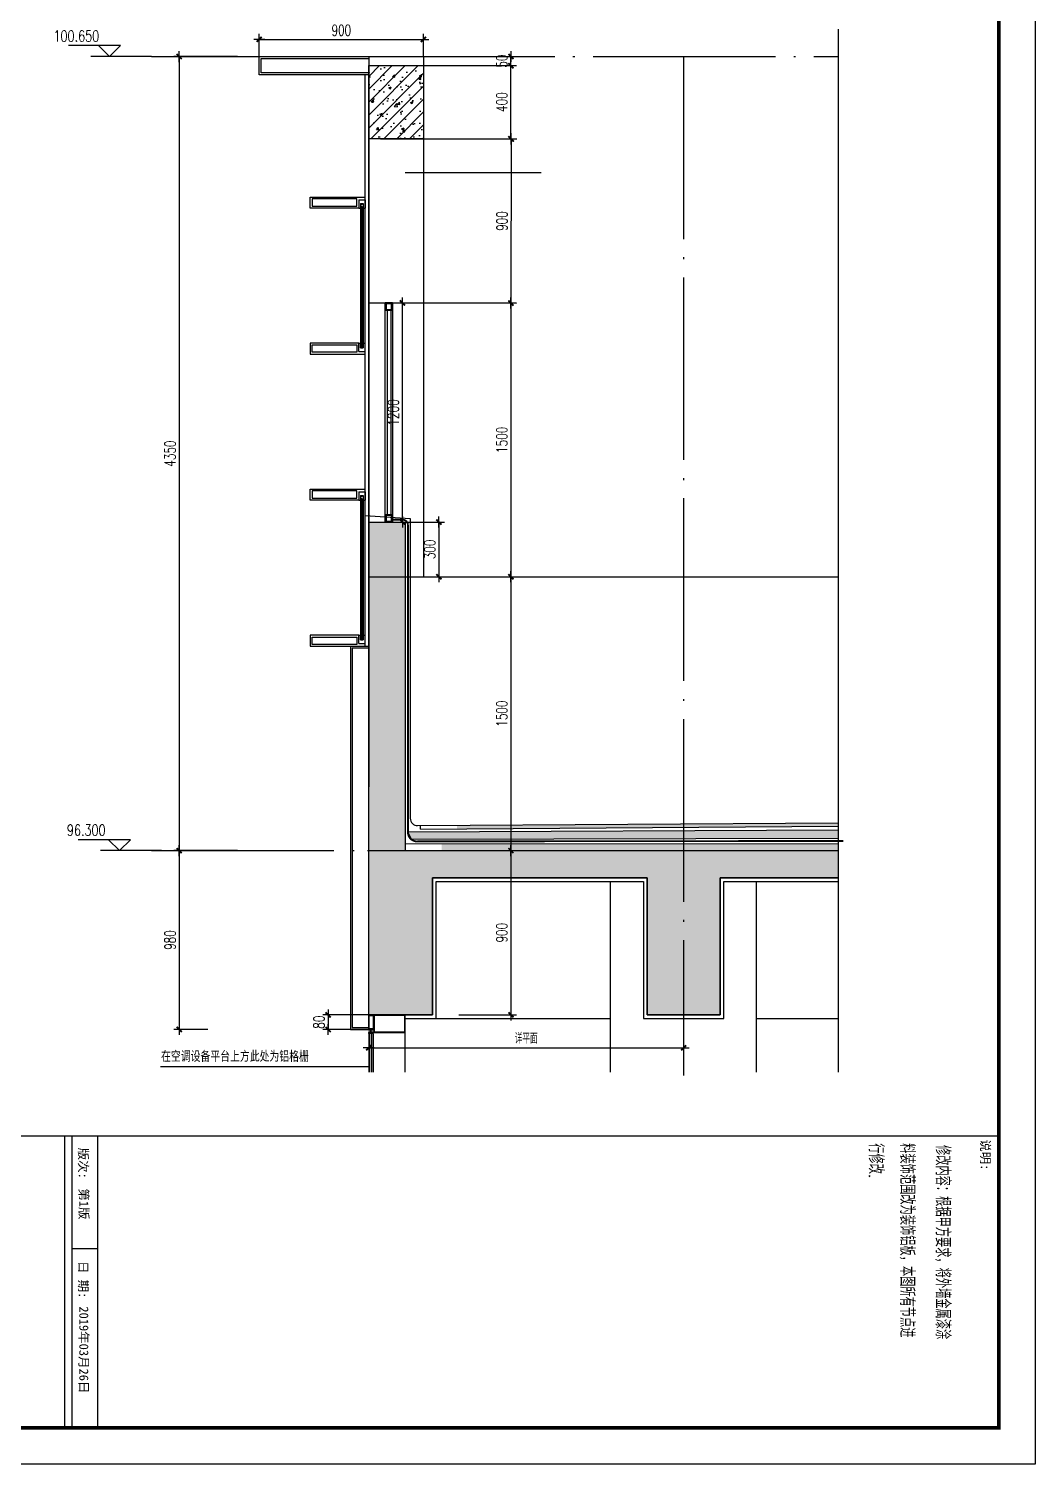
# Model space of a CAD drawing. Extents: x 1980812 to 2578970, y -669191 to 284498.
# Drawn here: x 2393695 to 2399211, y -408322 to -400458 of the extents above; entities that cross this region are included whole.
import ezdxf
from ezdxf.enums import TextEntityAlignment as Align

# ---------------------------------------------------------------- set-up
doc = ezdxf.new("R2010")
doc.units = 0
doc.header["$LTSCALE"] = 1000
doc.header["$MEASUREMENT"] = 0
doc.linetypes.add('DASH', pattern=[0.35, 0.25, -0.1])
doc.linetypes.add('DOTE', pattern=[2.42, 2, -0.2, 0.02, -0.2])
for name, color, linetype in [('A-SECT-MBND-FINE', 252, 'Continuous'), ('A-SECT-MCUT', 1, 'Continuous'), ('A-SECT-MCUT-FINE', 137, 'Continuous'), ('BH', 191, 'Continuous'), ('DIM_ELEV', 3, 'Continuous'), ('DIM_LEAD', 3, 'Continuous'), ('DIM_SYMB', 3, 'Continuous'), ('dote', 1, 'DOTE'), ('TEXT', 7, 'Continuous'), ('TK', 1, 'Continuous'), ('WALL', 4, 'Continuous'), ('WINDOW', 2, 'Continuous'), ('保温板', 20, 'Continuous'), ('可见看线', 63, 'Continuous'), ('柱墙填充', 181, 'Continuous'), ('栏杆', 143, 'Continuous'), ('看线', 66, 'Continuous'), ('详细标注', 231, 'Continuous'), ('铝板', 31, 'Continuous'), ('防水卷材', 6, 'DASH'), ('面层', 31, 'Continuous')]:
    doc.layers.add(name, color=color, linetype=linetype)
doc.styles.add('DIM_FONT', font='SIMPLEX', dxfattribs={"width": 0.7, "bigfont": 'GBCBIG'})
doc.styles.add('FSJ-SHX', font='txtw.shx', dxfattribs={"width": 0.75, "bigfont": 'hztxtw.shx'})
doc.styles.add('HZTXTW', font='txtw.shx', dxfattribs={"width": 0.6, "bigfont": 'hztxtw.shx'})
doc.styles.add('SONGTI', font='NSimSun.ttf', dxfattribs={"width": 1.1})
doc.dimstyles.new('DIMN20', dxfattribs={"dimscale": 0.2, "dimtxt": 300, "dimasz": 1, "dimexe": 150, "dimexo": 0, "dimgap": 100, "dimtad": 1, "dimdec": 0, "dimzin": 0, "dimdsep": 46, "dimtxsty": 'DIM_FONT', "dimblk1": '_DIMX', "dimblk2": '_DIMX', "dimsah": 1, "dimcen": 0.09, "dimclrd": 256, "dimclre": 256, "dimclrt": 7, "dimadec": 0, "dimazin": 0, "dimtfac": 1, "dimtdec": 0, "dimtix": 1, "dimtmove": 2, "dimatfit": 3, "dimldrblk": '_DIMX', "dimfxl": 150, "dimtolj": 1, "dimtzin": 0, "dimarcsym": 0})
pattern_1 = [(130, (5189869.59, -1104965.81), (-71.7260183, -6.2752135), [7.5, -82.5]), (185, (5189869.59, -1104965.81), (13.8751334, 75.2192134), [6, -66]), (79.5486, (5189863.61, -1104966.33), (-57.8509382, 68.9439542), [6.374019, -70.1142112]), (133.8158, (5189869.59, -1104945.81), (-106.7241049, -16.5519014), [11.25, -123.75]), (83.3644, (5189860.69, -1104947.19), (-93.4662706, 97.411787), [9.561029, -105.1713]), (188.8158, (5189869.59, -1104945.81), (-93.4661945, 97.41186), [9, -99]), (159, (5189859.59, -1104950.81), (-59.6907052, -40.2618891), [7.5, -82.5]), (214, (5189859.59, -1104950.81), (-24.3315332, 72.5150045), [6, -66]), (108.5486, (5189854.61, -1104954.16), (-84.0222629, 32.2530497), [6.374019, -70.1142112]), (142.5, (5189869.587, -1104965.808), (-1.21598553, 33.28938538), [0, -65.2, 0, -67, 0, -66.25]), (172.5, (5189869.587, -1104965.808), (-26.30695374, 39.4411712), [0, -38.2, 0, -63.7, 0, -25.25]), (212.5, (5189891.887, -1104965.808), (-53.38224362, -2.25548717), [0, -25, 0, -78, 0, -103.5]), (222.5, (5189901.887, -1104965.81), (-58.3186169, 10.0104982), [0, -32.5, 0, -51.8, 0, -73.5])]

# ---------------------------------------------------------------- blocks, each defined once
blk = doc.blocks.new('_DIMX')
blk.add_line((-150, 0), (150, 0))
at = {"const_width": 50}
blk.add_lwpolyline([(-70, -70), (70, 70)], dxfattribs=at)
blk = doc.blocks.new('*D2294')
at = {"layer": 'Defpoints', "color": 0, "transparency": 16777216}
for p in [(2395551.6, -404960, 0), (2396051.6, -405860, 0), (2396337.4, -405860, 0)]:
    blk.add_point(p, dxfattribs=at)
at = {"layer": '详细标注', "lineweight": -2, "transparency": 16777216}
for p, q in [((2395551.6, -404960, 0), (2396367.4, -404960, 0)), ((2396337.4, -404960.2, 0), (2396337.4, -405859.8, 0)), ((2396051.6, -405860, 0), (2396367.4, -405860, 0))]:
    blk.add_line(p, q, dxfattribs=at)
at = {"layer": '详细标注', "lineweight": -2, "transparency": 16777216, "xscale": 0.2, "yscale": 0.2, "zscale": 0.2}
for p, rotation in [((2396337.4, -404960, 0), 90), ((2396337.4, -405860, 0), 270)]:
    blk.add_blockref('_DIMX', p, dxfattribs=dict(at, rotation=rotation))
at = {"layer": '详细标注', "color": 7, "transparency": 16777216, "insert": (2396287.4, -405410, 0), "char_height": 60, "attachment_point": 5, "rotation": 90, "style": 'DIM_FONT'}
blk.add_mtext('\\A1;900', dxfattribs=at)
blk = doc.blocks.new('*D2295')
at = {"layer": 'Defpoints', "color": 0, "transparency": 16777216}
for p in [(2394676.6, -404960, 0), (2394519.4, -405940, 0), (2394676.6, -405940, 0)]:
    blk.add_point(p, dxfattribs=at)
at = {"layer": '详细标注', "lineweight": -2, "transparency": 16777216}
for p, q in [((2394676.6, -404960, 0), (2394489.4, -404960, 0)), ((2394519.4, -404960.2, 0), (2394519.4, -405939.8, 0)), ((2394676.6, -405940, 0), (2394489.4, -405940, 0))]:
    blk.add_line(p, q, dxfattribs=at)
at = {"layer": '详细标注', "lineweight": -2, "transparency": 16777216, "xscale": 0.2, "yscale": 0.2, "zscale": 0.2}
for p, rotation in [((2394519.4, -404960, 0), 90), ((2394519.4, -405940, 0), 270)]:
    blk.add_blockref('_DIMX', p, dxfattribs=dict(at, rotation=rotation))
at = {"layer": '详细标注', "color": 7, "transparency": 16777216, "insert": (2394469.4, -405450, 0), "char_height": 60, "attachment_point": 5, "rotation": 90, "style": 'DIM_FONT'}
blk.add_mtext('\\A1;980', dxfattribs=at)
blk = doc.blocks.new('*D2274')
at = {"layer": 'Defpoints', "color": 0, "transparency": 16777216}
for p in [(2395651.7, -403460, 0), (2395651.7, -404960, 0), (2396337.4, -404960, 0)]:
    blk.add_point(p, dxfattribs=at)
at = {"layer": '详细标注', "lineweight": -2, "transparency": 16777216}
for p, q in [((2395651.7, -403460, 0), (2396367.4, -403460, 0)), ((2396337.4, -403460.2, 0), (2396337.4, -404959.8, 0)), ((2395651.7, -404960, 0), (2396367.4, -404960, 0))]:
    blk.add_line(p, q, dxfattribs=at)
at = {"layer": '详细标注', "lineweight": -2, "transparency": 16777216, "xscale": 0.2, "yscale": 0.2, "zscale": 0.2}
for p, rotation in [((2396337.4, -403460, 0), 90), ((2396337.4, -404960, 0), 270)]:
    blk.add_blockref('_DIMX', p, dxfattribs=dict(at, rotation=rotation))
at = {"layer": '详细标注', "color": 7, "transparency": 16777216, "insert": (2396287.4, -404210, 0), "char_height": 60, "attachment_point": 5, "rotation": 90, "style": 'DIM_FONT'}
blk.add_mtext('\\A1;1500', dxfattribs=at)
blk = doc.blocks.new('*D2658')
at = {"layer": 'Defpoints', "color": 0, "transparency": 16777216}
for p in [(2395757.8, -403160, 0), (2395757.8, -403460, 0), (2395942.9, -403460, 0)]:
    blk.add_point(p, dxfattribs=at)
at = {"layer": '详细标注', "lineweight": -2, "transparency": 16777216}
for p, q in [((2395757.8, -403160, 0), (2395972.9, -403160, 0)), ((2395942.9, -403160.2, 0), (2395942.9, -403459.8, 0)), ((2395757.8, -403460, 0), (2395972.9, -403460, 0))]:
    blk.add_line(p, q, dxfattribs=at)
at = {"layer": '详细标注', "lineweight": -2, "transparency": 16777216, "xscale": 0.2, "yscale": 0.2, "zscale": 0.2}
for p, rotation in [((2395942.9, -403160, 0), 90), ((2395942.9, -403460, 0), 270)]:
    blk.add_blockref('_DIMX', p, dxfattribs=dict(at, rotation=rotation))
at = {"layer": '详细标注', "color": 7, "transparency": 16777216, "insert": (2395892.9, -403310, 0), "char_height": 60, "attachment_point": 5, "rotation": 90, "style": 'DIM_FONT'}
blk.add_mtext('\\A1;300', dxfattribs=at)
blk = doc.blocks.new('*D2275')
at = {"layer": 'Defpoints', "color": 0, "transparency": 16777216}
for p in [(2395557.8, -401960, 0), (2395742.9, -401960, 0), (2395557.8, -403160, 0)]:
    blk.add_point(p, dxfattribs=at)
at = {"layer": '详细标注', "lineweight": -2, "transparency": 16777216}
for p, q in [((2395557.8, -401960, 0), (2395772.9, -401960, 0)), ((2395742.9, -403159.8, 0), (2395742.9, -401960.2, 0)), ((2395557.8, -403160, 0), (2395772.9, -403160, 0))]:
    blk.add_line(p, q, dxfattribs=at)
at = {"layer": '详细标注', "lineweight": -2, "transparency": 16777216, "xscale": 0.2, "yscale": 0.2, "zscale": 0.2}
for p, rotation in [((2395742.9, -401960, 0), 90), ((2395742.9, -403160, 0), 270)]:
    blk.add_blockref('_DIMX', p, dxfattribs=dict(at, rotation=rotation))
at = {"layer": '详细标注', "color": 7, "transparency": 16777216, "insert": (2395692.9, -402560, 0), "char_height": 60, "attachment_point": 5, "rotation": 90, "style": 'DIM_FONT'}
blk.add_mtext('\\A1;1200', dxfattribs=at)
blk = doc.blocks.new('*D2276')
at = {"layer": 'Defpoints', "color": 0, "transparency": 16777216}
for p in [(2395690.3, -401960, 0), (2395690.3, -403460, 0), (2396337.4, -403460, 0)]:
    blk.add_point(p, dxfattribs=at)
at = {"layer": '详细标注', "lineweight": -2, "transparency": 16777216}
for p, q in [((2395690.3, -401960, 0), (2396367.4, -401960, 0)), ((2396337.4, -401960.2, 0), (2396337.4, -403459.8, 0)), ((2395690.3, -403460, 0), (2396367.4, -403460, 0))]:
    blk.add_line(p, q, dxfattribs=at)
at = {"layer": '详细标注', "lineweight": -2, "transparency": 16777216, "xscale": 0.2, "yscale": 0.2, "zscale": 0.2}
for p, rotation in [((2396337.4, -401960, 0), 90), ((2396337.4, -403460, 0), 270)]:
    blk.add_blockref('_DIMX', p, dxfattribs=dict(at, rotation=rotation))
at = {"layer": '详细标注', "color": 7, "transparency": 16777216, "insert": (2396287.4, -402710, 0), "char_height": 60, "attachment_point": 5, "rotation": 90, "style": 'DIM_FONT'}
blk.add_mtext('\\A1;1500', dxfattribs=at)
blk = doc.blocks.new('*D2277')
at = {"layer": 'Defpoints', "color": 0, "transparency": 16777216}
for p in [(2395623.3, -400660, 0), (2396337.4, -400660, 0), (2395623.3, -401060, 0)]:
    blk.add_point(p, dxfattribs=at)
at = {"layer": '详细标注', "lineweight": -2, "transparency": 16777216}
for p, q in [((2395623.3, -400660, 0), (2396367.4, -400660, 0)), ((2396337.4, -401059.8, 0), (2396337.4, -400660.2, 0)), ((2395623.3, -401060, 0), (2396367.4, -401060, 0))]:
    blk.add_line(p, q, dxfattribs=at)
at = {"layer": '详细标注', "lineweight": -2, "transparency": 16777216, "xscale": 0.2, "yscale": 0.2, "zscale": 0.2}
for p, rotation in [((2396337.4, -400660, 0), 90), ((2396337.4, -401060, 0), 270)]:
    blk.add_blockref('_DIMX', p, dxfattribs=dict(at, rotation=rotation))
at = {"layer": '详细标注', "color": 7, "transparency": 16777216, "insert": (2396287.4, -400860, 0), "char_height": 60, "attachment_point": 5, "rotation": 90, "style": 'DIM_FONT'}
blk.add_mtext('\\A1;400', dxfattribs=at)
blk = doc.blocks.new('*D2278')
at = {"layer": 'Defpoints', "color": 0, "transparency": 16777216}
for p in [(2395707.8, -401060, 0), (2395705.8, -401960, 0), (2396337.4, -401961.4, 0)]:
    blk.add_point(p, dxfattribs=at)
at = {"layer": '详细标注', "lineweight": -2, "transparency": 16777216}
for p, q in [((2395707.8, -401060, 0), (2396369.3, -401061.4, 0)), ((2396339.3, -401061.6, 0), (2396337.4, -401961.2, 0)), ((2395705.8, -401960, 0), (2396367.4, -401961.4, 0))]:
    blk.add_line(p, q, dxfattribs=at)
at = {"layer": '详细标注', "lineweight": -2, "transparency": 16777216, "xscale": 0.2, "yscale": 0.2, "zscale": 0.2}
for p, rotation in [((2396339.3, -401061.4, 0), 89.87847619115578), ((2396337.4, -401961.4, 0), 269.8784761911558)]:
    blk.add_blockref('_DIMX', p, dxfattribs=dict(at, rotation=rotation))
at = {"layer": '详细标注', "color": 7, "transparency": 16777216, "insert": (2396288.4, -401511.2, 0), "char_height": 60, "attachment_point": 5, "rotation": 89.87848, "style": 'DIM_FONT'}
blk.add_mtext('\\A1;900', dxfattribs=at)
blk = doc.blocks.new('*D2279')
at = {"layer": 'Defpoints', "color": 0, "transparency": 16777216}
for p in [(2395557.8, -405973.4, 0), (2397283.8, -405973.4, 0), (2397283.8, -406040.2, 0)]:
    blk.add_point(p, dxfattribs=at)
at = {"layer": '详细标注', "lineweight": -2, "transparency": 16777216}
for p, q in [((2395557.8, -405973.4, 0), (2395557.8, -406070.2, 0)), ((2397283.8, -405973.4, 0), (2397283.8, -406070.2, 0)), ((2395558, -406040.2, 0), (2397283.6, -406040.2, 0))]:
    blk.add_line(p, q, dxfattribs=at)
at = {"layer": '详细标注', "lineweight": -2, "transparency": 16777216, "xscale": 0.2, "yscale": 0.2, "zscale": 0.2, "rotation": 180}
blk.add_blockref('_DIMX', (2395557.8, -406040.2, 0), dxfattribs=at)
at = {"layer": '详细标注', "lineweight": -2, "transparency": 16777216, "xscale": 0.2, "yscale": 0.2, "zscale": 0.2}
blk.add_blockref('_DIMX', (2397283.8, -406040.2, 0), dxfattribs=at)
at = {"layer": '详细标注', "color": 7, "transparency": 16777216, "insert": (2396420.8, -405988.6, 0), "char_height": 60, "attachment_point": 5, "style": 'DIM_FONT'}
blk.add_mtext('\\A1;详平面', dxfattribs=at)
blk = doc.blocks.new('*D2280')
at = {"layer": 'Defpoints', "color": 0, "transparency": 16777216}
for p in [(2394838.4, -400610.2, 0), (2394519.4, -404960.2, 0), (2394838.4, -404960.2, 0)]:
    blk.add_point(p, dxfattribs=at)
at = {"layer": '详细标注', "lineweight": -2, "transparency": 16777216}
for p, q in [((2394838.4, -400610.2, 0), (2394489.4, -400610.2, 0)), ((2394519.4, -400610.4, 0), (2394519.4, -404960, 0)), ((2394838.4, -404960.2, 0), (2394489.4, -404960.2, 0))]:
    blk.add_line(p, q, dxfattribs=at)
at = {"layer": '详细标注', "lineweight": -2, "transparency": 16777216, "xscale": 0.2, "yscale": 0.2, "zscale": 0.2}
for p, rotation in [((2394519.4, -400610.2, 0), 90), ((2394519.4, -404960.2, 0), 270)]:
    blk.add_blockref('_DIMX', p, dxfattribs=dict(at, rotation=rotation))
at = {"layer": '详细标注', "color": 7, "transparency": 16777216, "insert": (2394469.4, -402785.2, 0), "char_height": 60, "attachment_point": 5, "rotation": 90, "style": 'DIM_FONT'}
blk.add_mtext('\\A1;4350', dxfattribs=at)
blk = doc.blocks.new('*D2659')
at = {"layer": 'Defpoints', "color": 0, "transparency": 16777216}
for p in [(2395857.8, -400516.1), (2394957.9, -400610.2, 0), (2395857.8, -400610.2, 0)]:
    blk.add_point(p, dxfattribs=at)
at = {"layer": '详细标注', "lineweight": -2, "transparency": 16777216}
for p, q in [((2394957.9, -400610.2), (2394957.9, -400486.1)), ((2394958.1, -400516.1), (2395857.6, -400516.1)), ((2395857.8, -400610.2), (2395857.8, -400486.1))]:
    blk.add_line(p, q, dxfattribs=at)
at = {"layer": '详细标注', "lineweight": -2, "transparency": 16777216, "xscale": 0.2, "yscale": 0.2, "zscale": 0.2, "rotation": 180}
blk.add_blockref('_DIMX', (2394957.9, -400516.1), dxfattribs=at)
at = {"layer": '详细标注', "lineweight": -2, "transparency": 16777216, "xscale": 0.2, "yscale": 0.2, "zscale": 0.2}
blk.add_blockref('_DIMX', (2395857.8, -400516.1), dxfattribs=at)
at = {"layer": '详细标注', "color": 7, "transparency": 16777216, "insert": (2395407.8, -400466.1), "char_height": 60, "attachment_point": 5, "style": 'DIM_FONT'}
blk.add_mtext('\\A1;900', dxfattribs=at)
blk = doc.blocks.new('*D2281')
at = {"layer": 'Defpoints', "color": 0, "transparency": 16777216}
for p in [(2395623.3, -400609.8, 0), (2396337.4, -400609.8, 0), (2395623.3, -400660, 0)]:
    blk.add_point(p, dxfattribs=at)
at = {"layer": '详细标注', "lineweight": -2, "transparency": 16777216}
for p, q in [((2395623.3, -400609.8, 0), (2396367.4, -400609.8, 0)), ((2396337.4, -400609.6, 0), (2396337.4, -400609.4, 0)), ((2396337.4, -400660, 0), (2396337.4, -400609.8, 0)), ((2395623.3, -400660, 0), (2396367.4, -400660, 0)), ((2396337.4, -400660.2, 0), (2396337.4, -400660.4, 0))]:
    blk.add_line(p, q, dxfattribs=at)
at = {"layer": '详细标注', "lineweight": -2, "transparency": 16777216, "xscale": 0.2, "yscale": 0.2, "zscale": 0.2}
for p, rotation in [((2396337.4, -400609.8, 0), 270), ((2396337.4, -400660, 0), 90)]:
    blk.add_blockref('_DIMX', p, dxfattribs=dict(at, rotation=rotation))
at = {"layer": '详细标注', "color": 7, "transparency": 16777216, "insert": (2396287.4, -400634.9, 0), "char_height": 60, "attachment_point": 5, "rotation": 90, "style": 'DIM_FONT'}
blk.add_mtext('\\A1;50', dxfattribs=at)
blk = doc.blocks.new('*D2617')
at = {"layer": 'Defpoints', "color": 0, "transparency": 16777216}
for p in [(2395557.8, -405860, 0), (2395335.6, -405940), (2395557.8, -405940, 0)]:
    blk.add_point(p, dxfattribs=at)
at = {"layer": '详细标注', "lineweight": -2, "transparency": 16777216}
for p, q in [((2395557.8, -405860), (2395305.6, -405860)), ((2395335.6, -405859.8), (2395335.6, -405859.6)), ((2395335.6, -405860), (2395335.6, -405940)), ((2395557.8, -405940), (2395305.6, -405940)), ((2395335.6, -405940.2), (2395335.6, -405940.4))]:
    blk.add_line(p, q, dxfattribs=at)
at = {"layer": '详细标注', "lineweight": -2, "transparency": 16777216, "xscale": 0.2, "yscale": 0.2, "zscale": 0.2}
for p, rotation in [((2395335.6, -405860), 270), ((2395335.6, -405940), 90)]:
    blk.add_blockref('_DIMX', p, dxfattribs=dict(at, rotation=rotation))
at = {"layer": '详细标注', "color": 7, "transparency": 16777216, "insert": (2395285.6, -405900), "char_height": 60, "attachment_point": 5, "rotation": 90, "style": 'DIM_FONT'}
blk.add_mtext('\\A1;80', dxfattribs=at)

msp = doc.modelspace()

# ---------------------------------------------------------------- hatches: boundary and pattern name
at = {"layer": 'BH'}
h = msp.add_hatch(dxfattribs=at)
h.set_pattern_fill('惶妮土', color=256, scale=10, style=0)
h.set_pattern_definition(pattern_1)
h.paths.add_polyline_path([(2398131.1, -404827.1), (2398131.1, -404808), (2396041.7, -404823.3), (2396041.7, -404842.4)])
h = msp.add_hatch(dxfattribs=at)
h.set_pattern_fill('惶妮土', color=256, scale=10, style=0)
h.set_pattern_definition(pattern_1)
h.paths.add_polyline_path([(2398131.1, -404960.1), (2398131.1, -404922.5), (2395957.8, -404925.5), (2395957.8, -404960.1)])
at = {"layer": '保温板'}
h = msp.add_hatch(dxfattribs=at)
h.set_pattern_fill('HONEY', color=256, scale=8, style=0)
h.set_pattern_definition([(7e-15, (2174732.513, -867821.223), (19.05, 10.99852), [12.7, -25.4]), (120, (2174732.513, -867821.223), (-19.04999772, 10.99852394), [12.7, -25.4]), (60, (2174732.513, -867821.223), (2.28e-06, 21.99704394), [-25.4, 12.7])])
h.paths.add_polyline_path([(2398131.1, -404894.7), (2398131.1, -404846.7), (2396722.8, -404854.2), (2396722.8, -404854.5), (2395772.8, -404856.5), (2395791.7, -404899.2)])
at = {"layer": '柱墙填充'}
h = msp.add_hatch(dxfattribs=at)
h.set_pattern_fill('钢筋混凝土', color=256, scale=20)
h.set_pattern_definition([(45, (2370929.26, -515927.72), (-35.35534, 35.35534), []), (50, (2370929.26, -515927.72), (143.45204, -12.55043), [15, -165]), (355, (2370929.26, -515927.72), (-27.75027, 150.43843), [12, -132]), (100.4514, (2370941.21, -515928.77), (115.70188, 137.88791), [12.74804, -140.22842]), (46.1842, (2370929.26, -515887.72), (213.4482, -33.1038), [22.5, -247.5]), (96.6356, (2370947.05, -515890.48), (186.93254, 194.82357), [19.12206, -210.3426]), (351.1842, (2370929.26, -515887.72), (186.9324, 194.8237), [18, -198]), (21, (2370949.26, -515897.72), (119.38141, -80.52378), [15, -165]), (326, (2370949.26, -515897.72), (48.66307, 145.03), [12, -132]), (71.4514, (2370959.21, -515904.43), (168.04453, 64.5061), [12.74804, -140.22842]), (37.5, (2370929.26, -515927.72), (2.43197, 66.57877), [0, -130.4, 0, -134, 0, -132.5]), (7.5, (2370929.26, -515927.72), (52.613907, 78.882342), [0, -76.4, 0, -127.4, 0, -50.5]), (327.5, (2370884.66, -515927.72), (106.764487, -4.510974), [0, -50, 0, -156, 0, -207]), (317.5, (2370864.66, -515927.72), (116.637234, 20.021), [0, -65, 0, -103.6, 0, -147])])
h.paths.add_polyline_path([(2395557.8, -400660), (2395857.8, -400660), (2395857.8, -401060), (2395557.8, -401060)])
h = msp.add_hatch(dxfattribs=at)
h.set_pattern_fill('钢筋混凝土', color=256, scale=20)
h.set_pattern_definition([(45, (2376863.766, -525367.94), (-35.35534, 35.35534), []), (50, (2376863.77, -525367.94), (143.45204, -12.55043), [15, -165]), (355, (2376863.77, -525367.94), (-27.75027, 150.43843), [12, -132]), (100.4514, (2376875.72, -525368.98), (115.70188, 137.88791), [12.74804, -140.22842]), (46.1842, (2376863.77, -525327.94), (213.4482, -33.1038), [22.5, -247.5]), (96.6356, (2376881.55, -525330.7), (186.93254, 194.82357), [19.12206, -210.3426]), (351.1842, (2376863.77, -525327.94), (186.9324, 194.82372), [18, -198]), (21, (2376883.77, -525337.94), (119.38141, -80.52378), [15, -165]), (326, (2376883.77, -525337.94), (48.66307, 145.03001), [12, -132]), (71.4514, (2376893.71, -525344.65), (168.04453, 64.5061), [12.74804, -140.22842]), (37.5, (2376863.766, -525367.94), (2.431971, 66.57877), [0, -130.4, 0, -134, 0, -132.5]), (7.5, (2376863.766, -525367.94), (52.613907, 78.882342), [0, -76.4, 0, -127.4, 0, -50.5]), (327.5, (2376819.166, -525367.94), (106.764487, -4.510974), [0, -50, 0, -156, 0, -207]), (317.5, (2376799.17, -525367.94), (116.637234, 20.020996), [0, -65, 0, -103.6, 0, -147])])
h.paths.add_polyline_path([(2395557.7, -403160), (2395557.8, -404610.1), (2395557.8, -404610), (2395557.8, -405860), (2395907.8, -405860), (2395907.8, -405110), (2397083.8, -405110), (2397083.8, -405860), (2397483.8, -405860), (2397483.8, -405110), (2398131.1, -405110), (2398131.1, -404960), (2395757.8, -404960), (2395757.8, -403160)])

# ---------------------------------------------------------------- linework, layer by layer
at = {"layer": 'A-SECT-MBND-FINE'}
for p, q in [((2397607.8, -405110, 0), (2398007.8, -405110, 0)), ((2397083.8, -405860, 0), (2397483.8, -405860, 0))]:
    msp.add_line(p, q, dxfattribs=at)
at = {"layer": 'A-SECT-MCUT', "elevation": 0}
for points in [[(2395557.8, -405860), (2395584.8, -405860), (2395584.8, -405940), (2395557.8, -405940)], [(2395560.8, -405863), (2395581.8, -405863), (2395581.8, -405937), (2395560.8, -405937)], [(2395757.8, -405948.8), (2395757.8, -405860), (2395622.1, -405860), (2395585.8, -405860), (2395585.8, -405941), (2395569.1, -405941), (2395569.1, -405941.9), (2395572.5, -405942.7), (2395573.1, -405942.2), (2395585.8, -405942.2), (2395585.8, -405948.8), (2395585.8, -405955.3), (2395573.1, -405955.3), (2395572.5, -405954.8), (2395569.1, -405955.6), (2395569.1, -405956.5), (2395585.8, -405956.5), (2395585.8, -405956.5), (2395622.1, -405956.5), (2395757.8, -405956.5)], [(2395588.8, -405862.5), (2395754.8, -405862.5), (2395754.8, -405948.8), (2395754.8, -405954), (2395588.8, -405954)], [(2395568.4, -405943.4), (2395572.3, -405943.8), (2395573.2, -405942.6), (2395572.6, -405942.2), (2395572, -405942.7), (2395568.4, -405941.9), (2395568.4, -405941), (2395557.2, -405941), (2395557.2, -405942.5), (2395567.2, -405942.5), (2395567.2, -405955), (2395557.2, -405955), (2395557.2, -405956.5), (2395568.4, -405956.5), (2395568.4, -405955.6), (2395572, -405954.8), (2395572.6, -405955.3), (2395573.2, -405954.9), (2395572.3, -405953.8), (2395568.4, -405954.1)]]:
    msp.add_lwpolyline(points, close=True, dxfattribs=at)
at = {"layer": 'A-SECT-MCUT-FINE'}
for p, q in [((2395757.8, -406173.5, 0), (2395757.8, -405956.5, 0)), ((2395757.8, -406128.1, 0), (2395757.8, -405956.5, 0)), ((2395576.8, -405962.5, 0), (2395562.8, -405962.5, 0))]:
    msp.add_line(p, q, dxfattribs=at)
msp.add_circle((2395575.6, -405959.5, 0), 2.98, dxfattribs=at)
msp.add_arc((2395559, -405959.9, 0), 5.39, 332.08171, 39.43177, dxfattribs=at)
at = {"layer": 'DIM_ELEV'}
for p, q in [((2394197.3, -400550.2, 0), (2393912.2, -400550.2, 0)), ((2394367.3, -400610, 0), (2394034.5, -400610, 0)), ((2394137.3, -400610.2, 0), (2394077.3, -400550.2, 0)), ((2394137.3, -400610.2, 0), (2394197.3, -400550.2, 0)), ((2394251.7, -404900.2, 0), (2393966.5, -404900.2, 0)), ((2394191.7, -404960.2, 0), (2394131.7, -404900.2, 0)), ((2394191.7, -404960.2, 0), (2394251.7, -404900.2, 0)), ((2394421.6, -404960, 0), (2394088.8, -404960, 0))]:
    msp.add_line(p, q, dxfattribs=at)
at = {"layer": 'DIM_LEAD'}
msp.add_line((2396503.4, -401247.8, 0), (2395757.8, -401247.8, 0), dxfattribs=at)
at = {"layer": 'DIM_SYMB'}
for p, q in [((2398131.1, -400460, 0), (2398131.1, -406173.5, 0)), ((2394416.2, -406143.6, 0), (2395557.8, -406143.6, 0))]:
    msp.add_line(p, q, dxfattribs=at)
at = {"layer": 'dote', "linetype": 'DOTE', "ltscale": 0.5}
for p, q in [((2394367.3, -400610, 0), (2398131.1, -400610, 0)), ((2397283.8, -400610, 0), (2397283.8, -406191.7, 0)), ((2394367.3, -404960, 0), (2398131.1, -404960, 0))]:
    msp.add_line(p, q, dxfattribs=at)
at = {"layer": 'TK'}
for p, q in [((2387530.9, -406522), (2399010.9, -406522)), ((2387530.9, -406522), (2399010.9, -406522)), ((2393890.9, -406522), (2393890.9, -408122)), ((2393930.9, -406522), (2393930.9, -408122)), ((2394070.9, -406522), (2394070.9, -408122)), ((2393930.9, -407139.5), (2394070.9, -407139.5)), ((2387530.9, -408122), (2399010.9, -408122))]:
    msp.add_line(p, q, dxfattribs=at)
msp.add_lwpolyline([(2399210.9, -391502), (2399210.9, -408322), (2387330.9, -408322), (2387330.9, -391502)], close=True, dxfattribs=at)
at = {"layer": 'TK', "const_width": 20}
msp.add_lwpolyline([(2387530.9, -408122), (2399010.9, -408122), (2399010.9, -392002), (2387530.9, -392002)], close=True, dxfattribs=at)
at = {"layer": 'WALL'}
for p, q in [((2395557.8, -403160, 0), (2395557.8, -404610, 0)), ((2395557.8, -403160, 0), (2395757.8, -403160, 0)), ((2395557.8, -404610, 0), (2395557.8, -403160, 0)), ((2395557.8, -403160, 0), (2395757.8, -403160, 0)), ((2395757.8, -403160, 0), (2395757.8, -404960, 0)), ((2395757.8, -403160, 0), (2395757.8, -404960, 0)), ((2395557.9, -404480.1, 0), (2395557.9, -404480.1, 0)), ((2395557.8, -405860, 0), (2395557.8, -404610, 0)), ((2395757.8, -404960, 0), (2398131.1, -404960, 0)), ((2398131.1, -404960, 0), (2398131.1, -405110, 0)), ((2395907.8, -405860, 0), (2395907.8, -405110, 0)), ((2395907.8, -405860, 0), (2395907.8, -405110, 0)), ((2395907.8, -405110, 0), (2397083.8, -405110, 0)), ((2397083.8, -405110, 0), (2395907.8, -405110, 0)), ((2395907.8, -405110, 0), (2395907.8, -405860, 0)), ((2397083.8, -405110, 0), (2397083.8, -405860, 0)), ((2397083.8, -405860, 0), (2397083.8, -405110, 0)), ((2397483.8, -405860, 0), (2397483.8, -405110, 0)), ((2397483.8, -405110, 0), (2397607.8, -405110, 0)), ((2398131.1, -405110, 0), (2397483.8, -405110, 0)), ((2397483.8, -405110, 0), (2397483.8, -405860, 0)), ((2398007.8, -405110, 0), (2398131.1, -405110, 0)), ((2395557.8, -405860, 0), (2395907.8, -405860, 0)), ((2395557.8, -405860, 0), (2395907.8, -405860, 0)), ((2395907.8, -405860, 0), (2395557.8, -405860, 0)), ((2397083.8, -405860, 0), (2397483.8, -405860, 0)), ((2397483.8, -405860, 0), (2397083.8, -405860, 0))]:
    msp.add_line(p, q, dxfattribs=at)
at = {"layer": 'WALL', "elevation": 0}
msp.add_lwpolyline([(2395557.8, -400660), (2395857.8, -400660), (2395857.8, -401060), (2395557.8, -401060)], close=True, dxfattribs=at)
for points in [[(2397083.8, -405110), (2397083.8, -405860), (2397483.8, -405860), (2397483.8, -405110)], [(2397607.8, -405110), (2397607.8, -405110), (2398007.8, -405110), (2398007.8, -405110)]]:
    msp.add_lwpolyline(points, dxfattribs=at)
at = {"layer": 'WINDOW'}
for p, q in [((2395502.9, -401395.1, 0), (2395502.9, -401440.1, 0)), ((2395502.9, -401395.1, 0), (2395537.9, -401395.1, 0)), ((2395537.9, -401395.1, 0), (2395537.9, -401440.1, 0)), ((2395502.9, -401440.1, 0), (2395512.9, -401440.1, 0)), ((2395512.9, -401415.1, 0), (2395527.9, -401415.1, 0)), ((2395512.9, -401415.1, 0), (2395512.9, -401440.1, 0)), ((2395512.9, -401435.1, 0), (2395512.9, -402205, 0)), ((2395517.9, -401435.1, 0), (2395517.9, -402205, 0)), ((2395522.9, -401435.1, 0), (2395522.9, -402205, 0)), ((2395527.9, -401415.1, 0), (2395527.9, -401440.1, 0)), ((2395527.9, -401435.1, 0), (2395527.9, -402205, 0)), ((2395527.9, -401440.1, 0), (2395537.9, -401440.1, 0)), ((2395502.9, -402225.1, 0), (2395502.9, -402180.1, 0)), ((2395502.9, -402180.1, 0), (2395512.9, -402180.1, 0)), ((2395512.9, -402205.1, 0), (2395512.9, -402180.1, 0)), ((2395527.9, -402180.1, 0), (2395537.9, -402180.1, 0)), ((2395527.9, -402205.1, 0), (2395527.9, -402180.1, 0)), ((2395537.9, -402225.1, 0), (2395537.9, -402180.1, 0)), ((2395502.9, -402225.1, 0), (2395537.9, -402225.1, 0)), ((2395512.9, -402205.1, 0), (2395527.9, -402205.1, 0)), ((2395502.9, -402995.1, 0), (2395502.9, -403040.1, 0)), ((2395502.9, -402995.1, 0), (2395537.9, -402995.1, 0)), ((2395502.9, -403040.1, 0), (2395512.9, -403040.1, 0)), ((2395512.9, -403015.1, 0), (2395527.9, -403015.1, 0)), ((2395512.9, -403015.1, 0), (2395512.9, -403040.1, 0)), ((2395512.9, -403035.1, 0), (2395512.9, -403805, 0)), ((2395517.9, -403035.1, 0), (2395517.9, -403805, 0)), ((2395522.9, -403035.1, 0), (2395522.9, -403805, 0)), ((2395527.9, -403015.1, 0), (2395527.9, -403040.1, 0)), ((2395527.9, -403035.1, 0), (2395527.9, -403805, 0)), ((2395527.9, -403040.1, 0), (2395537.9, -403040.1, 0)), ((2395537.9, -402995.1, 0), (2395537.9, -403040.1, 0)), ((2395502.9, -403825.1, 0), (2395502.9, -403780.1, 0)), ((2395502.9, -403780.1, 0), (2395512.9, -403780.1, 0)), ((2395502.9, -403825.1, 0), (2395537.9, -403825.1, 0)), ((2395512.9, -403805.1, 0), (2395512.9, -403780.1, 0)), ((2395512.9, -403805.1, 0), (2395527.9, -403805.1, 0)), ((2395527.9, -403780.1, 0), (2395537.9, -403780.1, 0)), ((2395527.9, -403805.1, 0), (2395527.9, -403780.1, 0)), ((2395537.9, -403825.1, 0), (2395537.9, -403780.1, 0)), ((2395557.8, -405963.5, 0), (2395558.8, -405962.5, 0)), ((2395557.8, -405963.5, 0), (2395557.8, -406173.5, 0)), ((2395558.8, -405962.5, 0), (2395562.8, -405962.5, 0)), ((2395562.8, -405962.5, 0), (2395563.8, -405963.5, 0)), ((2395563.8, -406173.5, 0), (2395563.8, -405962.5, 0)), ((2395576.8, -405962.5, 0), (2395575.8, -405963.5, 0)), ((2395575.8, -406173.5, 0), (2395575.8, -405963.5, 0)), ((2395580.8, -405962.5, 0), (2395576.8, -405962.5, 0)), ((2395581.8, -405963.5, 0), (2395580.8, -405962.5, 0)), ((2395581.8, -405963.5, 0), (2395581.8, -406173.5, 0))]:
    msp.add_line(p, q, dxfattribs=at)
for centre, radius in [((2395518.8, -401418.6, 0), 2.97), ((2395518.5, -401432.5, 0), 2.11), ((2395518.5, -402187.7, 0), 2.11), ((2395518.8, -402201.6, 0), 2.97), ((2395518.8, -403018.6, 0), 2.97), ((2395518.5, -403032.5, 0), 2.11), ((2395518.8, -403801.6, 0), 2.97), ((2395518.5, -403787.7, 0), 2.11)]:
    msp.add_circle(centre, radius, dxfattribs=at)
at = {"layer": '保温板'}
msp.add_line((2395557.8, -403460, 0), (2398131.1, -403460, 0), dxfattribs=at)
at = {"layer": '保温板', "elevation": 0}
msp.add_lwpolyline([(2398131.1, -404894.7), (2395791.7, -404899.2), (2395791.7, -404899.2), (2395772.8, -404856.5), (2398131.1, -404846.7)], dxfattribs=at)
at = {"layer": '可见看线'}
for p, q in [((2396883.8, -406173.5, 0), (2396883.8, -405130, 0)), ((2397683.8, -406173.5, 0), (2397683.8, -405130, 0)), ((2395927.8, -405880, 0), (2396883.8, -405880, 0)), ((2397683.8, -405880, 0), (2398131.1, -405880, 0))]:
    msp.add_line(p, q, dxfattribs=at)
at = {"layer": '栏杆', "color": 2}
for p, q in [((2395658.4, -402000, 0), (2395658.4, -403120, 0)), ((2395678.4, -402000, 0), (2395678.4, -403120, 0))]:
    msp.add_line(p, q, dxfattribs=at)
at = {"layer": '栏杆', "elevation": 0}
msp.add_lwpolyline([(2395648.4, -403160), (2395648.4, -401960), (2395688.4, -401960), (2395688.4, -403160)], dxfattribs=at)
at = {"layer": '栏杆', "color": 2, "elevation": 0}
for points in [[(2395648.4, -402000), (2395688.4, -402000), (2395688.4, -401960), (2395648.4, -401960)], [(2395653.4, -401995), (2395683.4, -401995), (2395683.4, -401965), (2395653.4, -401965)], [(2395648.4, -403160), (2395688.4, -403160), (2395688.4, -403120), (2395648.4, -403120)], [(2395653.4, -403155), (2395683.4, -403155), (2395683.4, -403125), (2395653.4, -403125)]]:
    msp.add_lwpolyline(points, close=True, dxfattribs=at)
at = {"layer": '看线'}
for p, q in [((2395557.8, -400610.2, 0), (2395557.8, -403160, 0)), ((2395857.8, -400610.2, 0), (2395857.8, -403460, 0)), ((2395537.9, -403840.1, 0), (2395537.9, -400710.2, 0)), ((2395557.8, -403720.7, 0), (2395557.8, -400810, 0)), ((2395557.8, -403160, 0), (2395557.8, -401010, 0))]:
    msp.add_line(p, q, dxfattribs=at)
at = {"layer": '看线', "elevation": 0}
for points in [[(2395557.3, -400710.2), (2394957.9, -400710.2), (2394957.9, -400610.2), (2395757.8, -400610.2)], [(2395557.3, -400700.2), (2394967.9, -400700.2), (2394967.9, -400620.2), (2395557.7, -400620.2)], [(2395502.9, -401395.1), (2395502.9, -401440.1), (2395237.9, -401440.1), (2395237.9, -401380.1), (2395537.9, -401380.1)], [(2395502.9, -402225.1), (2395502.9, -402180.1), (2395237.9, -402180.1), (2395237.9, -402240.1), (2395537.9, -402240.1)], [(2395502.9, -402995.1), (2395502.9, -403040.1), (2395237.9, -403040.1), (2395237.9, -402980.1), (2395537.9, -402980.1)], [(2395502.9, -403825.1), (2395502.9, -403780.1), (2395237.9, -403780.1), (2395237.9, -403840.1), (2395557.8, -403840.1)]]:
    msp.add_lwpolyline(points, dxfattribs=at)
for points in [[(2395492.9, -401390.1), (2395247.9, -401390.1), (2395247.9, -401430.1), (2395492.9, -401430.1)], [(2395492.9, -402230.1), (2395247.9, -402230.1), (2395247.9, -402190.1), (2395492.9, -402190.1)], [(2395492.9, -402990.1), (2395247.9, -402990.1), (2395247.9, -403030.1), (2395492.9, -403030.1)], [(2395492.9, -403830.1), (2395247.9, -403830.1), (2395247.9, -403790.1), (2395492.9, -403790.1)]]:
    msp.add_lwpolyline(points, close=True, dxfattribs=at)
at = {"layer": '铝板'}
for p, q in [((2395457.8, -403840.1, 0), (2395557.8, -403840.1, 0)), ((2395467.8, -403850.1, 0), (2395557.8, -403850.1, 0))]:
    msp.add_line(p, q, dxfattribs=at)
at = {"layer": '铝板', "elevation": 0}
for points in [[(2395457.8, -403840.1), (2395457.8, -404760), (2395457.8, -404760), (2395457.8, -405940), (2395585.8, -405940)], [(2395467.8, -403850.1), (2395467.8, -404750), (2395467.8, -404750), (2395467.8, -405930), (2395557.8, -405930)]]:
    msp.add_lwpolyline(points, dxfattribs=at)
at = {"layer": '防水卷材', "const_width": 10, "elevation": 0}
msp.add_lwpolyline([(2395681.4, -403147.1), (2395742.8, -403147.1, -0.414214), (2395772.8, -403177.1), (2395772.8, -403388.5), (2395772.8, -403435.1), (2395772.8, -404859.5, 0.453838), (2395828.2, -404909.5), (2398158.1, -404907.4)], format="xyb", dxfattribs=at)
at = {"layer": '面层'}
for p, q in [((2395537.8, -403125, 0), (2395785.4, -403140.5, 0)), ((2395785.4, -403140.5, 0), (2395785.4, -404783.3, 0)), ((2395826, -404823.3, 0), (2398131.1, -404808, 0)), ((2395841.7, -404842.4, 0), (2395841.7, -404823.3, 0)), ((2395841.7, -404842.4, 0), (2398131.1, -404827.1, 0))]:
    msp.add_line(p, q, dxfattribs=at)
at = {"layer": '面层', "elevation": 0}
for points in [[(2398131.1, -404922.5), (2395757.8, -404925.5)], [(2395757.8, -405880), (2395927.8, -405880), (2395927.8, -405130), (2397063.8, -405130), (2397063.8, -405880), (2397503.8, -405880), (2397503.8, -405130), (2398131.1, -405130)]]:
    msp.add_lwpolyline(points, dxfattribs=at)
at = {"layer": '面层'}
msp.add_arc((2395825.4, -404783.3, 0), 40, 180, 270.92338, dxfattribs=at)

# ---------------------------------------------------------------- texts
at = {"layer": 'TEXT', "style": 'FSJ-SHX', "width": 0.75}
for s, p in [('100.650', (2393955.7, -400497.8, 0)), ('96.300', (2394010, -404847.8, 0))]:
    msp.add_text(s, height=60, dxfattribs=at).set_placement(p, align=Align.MIDDLE)
msp.add_text('在空调设备平台上方此处为铝格栅', height=60, dxfattribs=at).set_placement((2394420, -406117.5, 0))
at = {"layer": 'TK', "style": 'SONGTI'}
for s, p in [('版次:', (2393969.2, -406587.6)), ('说明:', (2398912.6, -406541.5)), ('日 期:', (2393969.2, -407208.4))]:
    msp.add_text(s, height=50, rotation=270, dxfattribs=at).set_placement(p)
at = {"layer": 'TK', "color": 4, "style": 'HZTXTW', "width": 0.7}
for s, p in [('行修改.', (2398298.1, -406563.4)), ('料装饰范围改为装饰铝板，本图所有节点进', (2398469.2, -406563.4)), ('修改内容：根据甲方要求，将外墙金属漆涂', (2398664.5, -406573.1))]:
    msp.add_text(s, height=80, rotation=270, dxfattribs=at).set_placement(p)
at = {"layer": 'TK', "color": 4, "style": 'SONGTI'}
for tag, text, p in [('第1版', '版次', (2393998.1, -406895.7)), ('2019年03月26日', '日期', (2393998.1, -407695.2))]:
    msp.add_attdef(tag, text=text, height=50, rotation=270, dxfattribs=at).set_placement(p, align=Align.MIDDLE)

# ---------------------------------------------------------------- dimensions: what is measured, and where the dimension line sits
at = {"layer": '详细标注'}
for p1, p2, distance, picture, middle in [((2394957.9, -400610.2, 0), (2395857.8, -400610.2, 0), 94.1, '*D2659', (2395407.8, -400466.1)), ((2394838.4, -400610.2, 0), (2394838.4, -404960.2, 0), -319, '*D2280', (2394469.4, -402785.2, 0)), ((2395623.3, -400660, 0), (2395623.3, -400609.8, 0), -714.2, '*D2281', (2396287.4, -400634.9, 0)), ((2395623.3, -401060, 0), (2395623.3, -400660, 0), -714.2, '*D2277', (2396287.4, -400860, 0)), ((2395707.8, -401060, 0), (2395705.8, -401960, 0), 631.6, '*D2278', (2396288.4, -401511.2, 0)), ((2395557.8, -403160, 0), (2395557.8, -401960, 0), -185.2, '*D2275', (2395692.9, -402560, 0)), ((2395690.3, -401960, 0), (2395690.3, -403460, 0), 647.1, '*D2276', (2396287.4, -402710, 0)), ((2395757.8, -403160, 0), (2395757.8, -403460, 0), 185.2, '*D2658', (2395892.9, -403310, 0)), ((2395651.7, -403460, 0), (2395651.7, -404960, 0), 685.7, '*D2274', (2396287.4, -404210, 0)), ((2395557.8, -405860, 0), (2395557.8, -405940, 0), -222.2, '*D2617', (2395285.6, -405900))]:
    dim = msp.add_aligned_dim(p1=p1, p2=p2, distance=distance, dimstyle='DIMN20', dxfattribs=at)
    dim.commit()
    dim.dimension.update_dxf_attribs({"geometry": picture, "text_midpoint": middle})
for base, p1, p2, picture, middle in [((2394519.4, -405940, 0), (2394676.6, -404960, 0), (2394676.6, -405940, 0), '*D2295', (2394469.4, -405450, 0)), ((2396337.4, -405860, 0), (2395551.6, -404960, 0), (2396051.6, -405860, 0), '*D2294', (2396287.4, -405410, 0))]:
    dim = msp.add_linear_dim(base=base, p1=p1, p2=p2, angle=90, dimstyle='DIMN20', dxfattribs=at)
    dim.commit()
    dim.dimension.update_dxf_attribs({"geometry": picture, "text_midpoint": middle})
dim = msp.add_aligned_dim(p1=(2395557.8, -405973.4, 0), p2=(2397283.8, -405973.4, 0), distance=-66.9, text='详平面', dimstyle='DIMN20', dxfattribs=at)
dim.commit()
dim.dimension.update_dxf_attribs({"geometry": '*D2279', "text_midpoint": (2396420.8, -405988.6, 0)})

doc.saveas('drawing.dxf')
